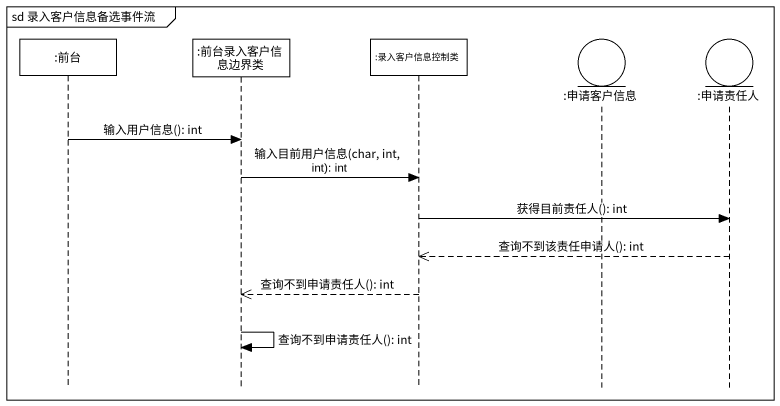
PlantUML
@startuml
mainframe sd 录入客户信息备选事件流
hide footbox
participant ":前台" as 前台
participant ":前台录入客户信息边界类" as 前台录入客户信息边界类
participant ":录入客户信息控制类" as 录入客户信息控制类
entity ":申请客户信息" as 申请客户信息
entity ":申请责任人" as 申请责任人

前台 -> 前台录入客户信息边界类 : 输入用户信息(): int
前台录入客户信息边界类 -> 录入客户信息控制类 : 输入目前用户信息(char, int, int): int
录入客户信息控制类 -> 申请责任人 : 获得目前责任人(): int
申请责任人 -->> 录入客户信息控制类 : 查询不到该责任申请人(): int
录入客户信息控制类 -->> 前台录入客户信息边界类 : 查询不到申请责任人(): int
前台录入客户信息边界类 -> 前台录入客户信息边界类 : 查询不到申请责任人(): int
@enduml
